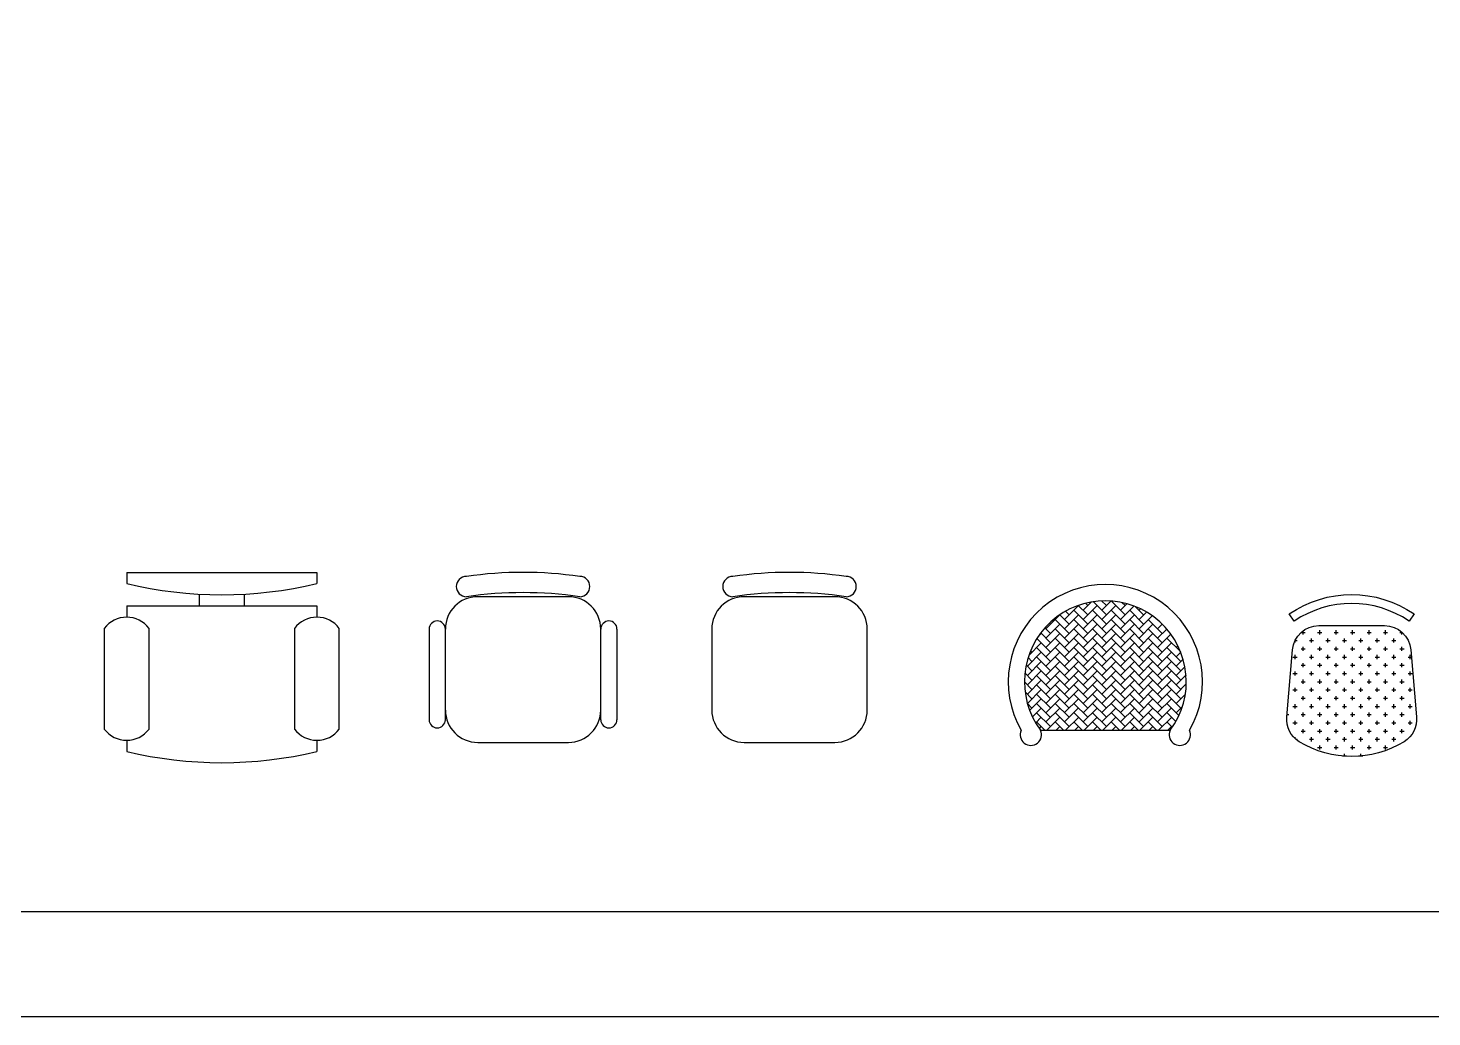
# Model space of a CAD drawing. Header units: inches. Extents: x 3.4 to 45.9, y 14.3 to 39.1.
# Drawn here: x 5.672 to 10.007, y 14.302 to 17.355 of the extents above; entities that cross this region are included whole.
import ezdxf

# ---------------------------------------------------------------- set-up
doc = ezdxf.new("R2010")
doc.units = ezdxf.units.IN
doc.header["$MEASUREMENT"] = 0
for name, color, linetype in [('4', 4, 'Continuous'), ('8', 8, 'Continuous'), ('kadrbm', 4, 'Continuous')]:
    doc.layers.add(name, color=color, linetype=linetype)

# ---------------------------------------------------------------- blocks, each defined once
blk = doc.blocks.new('kadrbm')
at = {"layer": 'kadrbm', "color": 4}
blk.add_lwpolyline([(0, 0), (0, 24.79716181331605), (21, 24.79716181331605), (21, 0), (0, 0)], close=True, dxfattribs=at)
blk.add_lwpolyline([(20.66310160432477, 0.325668449208024), (20.66310160432477, 24.46026341759716), (0.3368983956752345, 24.46026341759716), (0.3368983956752345, 0.325668449208024), (20.66310160432477, 0.325668449208024)], dxfattribs=at)

msp = doc.modelspace()

# ---------------------------------------------------------------- hatches: boundary and pattern name
at = {"layer": '8'}
h = msp.add_hatch(dxfattribs=at)
h.set_pattern_fill('AR-HBONE', color=256, scale=0.0002, style=0)
h.set_pattern_definition([(44.99999999999999, (3.75732125754465, -1.483071909543519), (2.842170943040401e-18, 0.02873681958742129), [0.06096000000000001, -0.02032]), (135, (3.771689657522334, -1.468703509536731), (2.842170943040401e-18, 0.02873681958742129), [0.06096000000000001, -0.02032])])
h.paths.add_polyline_path([(8.798498942917181, 15.1873395909251), (9.19849894305688, 15.1873395909251, 2.000000000000226)])
h = msp.add_hatch(dxfattribs=at)
h.set_pattern_fill('CROSS', color=256, scale=0.004, style=0)
h.set_pattern_definition([(0, (2.796098282961143, -1.477460409073551), (0.0254, 0.0254), [0.0127, -0.03810000000000002]), (90, (2.802448283117233, -1.483810409084121), (-0.0254, 0.0254), [0.0127, -0.03810000000000002])])
h.paths.add_polyline_path([(9.860128850610895, 15.51067268150377, -0.3890307372447486), (9.941572190662814, 15.43600403647446), (9.959581847470222, 15.22889298269451, -0.2838044351802786), (9.920966240512175, 15.15217649273558, -0.282905802837645), (9.597308950899137, 15.15217649273558, -0.2838044351803771), (9.55869334394109, 15.22889298269451), (9.576703000748498, 15.43600403647446, -0.3890307372446403), (9.658146341033248, 15.51067268150377)])

# ---------------------------------------------------------------- linework, layer by layer
at = {"layer": '4'}
for p, q in [((5.976110291834889, 15.67484557333677), (6.563630291894047, 15.67484557333677)), ((5.976110291834889, 15.67484557333677), (5.976110291834889, 15.64028557333672)), ((6.563630291894047, 15.67484557333677), (6.563630291894047, 15.64028557333672)), ((6.200750291980771, 15.57116557333661), (6.200750291980771, 15.60795469333693)), ((5.976110291834889, 15.57116557333661), (6.563630291894047, 15.57116557333661)), ((5.976110291834889, 15.57116557333661), (5.976110291834889, 15.53660557333655)), ((6.338990291980995, 15.60719091733785), (6.338990291980995, 15.57116557333661)), ((6.563630291894047, 15.57116557333661), (6.563630291894047, 15.53660557333655)), ((7.340254590315713, 15.59983748288227), (7.060254590287773, 15.59983748288227)), ((8.163104890780492, 15.59983748288227), (7.883104890752552, 15.59983748288227)), ((5.906990291951193, 15.5020455733365), (5.906990291951193, 15.19100557333599)), ((6.045230291951416, 15.19100557333599), (6.045230291951416, 15.5020455733365)), ((6.49451029201035, 15.5020455733365), (6.49451029201035, 15.19100557333599)), ((6.632750292010574, 15.19100557333599), (6.632750292010574, 15.5020455733365)), ((6.910254590380905, 15.499837482891), (6.910254590380905, 15.21983748287762)), ((6.960254590427471, 15.21983748287762), (6.960254590427471, 15.499837482891)), ((7.440254590408845, 15.21983748287762), (7.440254590408845, 15.499837482891)), ((7.490254590455411, 15.499837482891), (7.490254590455411, 15.21983748287762)), ((7.78310489089225, 15.499837482891), (7.78310489089225, 15.249837482891)), ((8.263104890873624, 15.249837482891), (8.263104890873624, 15.499837482891)), ((8.798498942917181, 15.1873395909251), (9.19849894305688, 15.1873395909251)), ((5.976110291834889, 15.15644557333594), (5.976110291834889, 15.12188557333588)), ((6.563630291894047, 15.15644557333594), (6.563630291894047, 15.12188557333588)), ((7.060254590287773, 15.14983748288518), (7.340254590315713, 15.14983748288518)), ((7.883104890752552, 15.14983748288518), (8.163104890780492, 15.14983748288518))]:
    msp.add_line(p, q, dxfattribs=at)
for points in [[(9.951651821080564, 15.54678760238034), (9.936264057345657, 15.52429779392418, 0.309363758957129), (9.582011134065656, 15.52429779392418), (9.56662337056358, 15.54678760238034, -0.309363758957129)], [(9.920966240512175, 15.15217649273558, -0.282905802837645), (9.597308950899137, 15.15217649273558, -0.2838044351802747), (9.55869334394109, 15.22889298269451), (9.576703000748498, 15.43600403647446, -0.3890307372447043), (9.658146341033248, 15.51067268150377), (9.860128850610895, 15.51067268150377, -0.3890307372447047), (9.941572190662814, 15.43600403647446), (9.959581847470222, 15.22889298269451, -0.2838044351802787)]]:
    msp.add_lwpolyline(points, format="xyb", close=True, dxfattribs=at)
for centre, radius, start, end in [((7.025254590371592, 15.63108748288227), 0.03125, 90, 270), ((7.200254590418158, 14.44438388036082), 1.230461692981645, 81.82349559721752, 98.17650440278253), ((7.375254590231894, 15.63108748288227), 0.03125, 270, 90), ((7.848104890836371, 15.63108748288227), 0.03125, 90, 270), ((8.023104890882937, 14.44438388036082), 1.230461692981645, 81.82349559721752, 98.17650440278253), ((8.198104890929503, 15.63108748288227), 0.03125, 270, 90), ((6.269870291864468, 16.87148557334599), 1.265759999999965, 256.5803000366, 283.4196999633998), ((7.200254590418158, 14.38108748288227), 1.231250000000013, 81.82876650079274, 98.17123349920725), ((8.023104890882937, 14.38108748288227), 1.231250000000013, 81.82876650079274, 98.17123349920725), ((8.998498943103446, 15.33733959091928), 0.300000000000001, 330.0000000284907, 209.9999999715092), ((7.060254590287773, 15.499837482891), 0.1, 90, 180), ((7.340254590315713, 15.499837482891), 0.1, 0, 90), ((7.883104890752552, 15.499837482891), 0.1, 90, 180), ((8.163104890780492, 15.499837482891), 0.1, 0, 90), ((8.998498943103446, 15.33733959091928), 0.25, 323.1301023808364, 216.8698976191636), ((5.976110291834889, 15.45020557333641), 0.08640000000013676, 36.86990000773271, 143.1300999922673), ((6.563630291894047, 15.45020557333641), 0.08640000000013676, 36.86990000773271, 143.1300999922673), ((6.935254590287773, 15.499837482891), 0.025, 0, 180), ((7.465254590315713, 15.499837482891), 0.025, 0, 180), ((6.935254590287773, 15.21983748287762), 0.025, 180, 0), ((7.060254590287773, 15.249837482891), 0.1, 180, 270), ((7.340254590315713, 15.249837482891), 0.1, 270, 0), ((7.465254590315713, 15.21983748287762), 0.025, 180, 0), ((7.883104890752552, 15.249837482891), 0.1, 180, 270), ((8.163104890780492, 15.249837482891), 0.1, 270, 0), ((5.976110291834889, 15.24284557333608), 0.0864000000001399, 216.8699000077327, 323.1300999922673), ((6.563630291894047, 15.24284557333608), 0.0864000000001399, 216.8699000077327, 323.1300999922673), ((8.768595132445885, 15.17356554356679), 0.03292358223355807, 155.2686458762986, 24.73135412370144), ((9.228402753528176, 15.17356554356679), 0.03292358223355839, 155.2686458762986, 24.73135412370144), ((6.269870291864468, 16.35308557334515), 1.265759999999965, 256.5803000366, 283.4196999633998)]:
    msp.add_arc(centre, radius, start, end, dxfattribs=at)

# ---------------------------------------------------------------- block references
at = {"layer": 'kadrbm'}
msp.add_blockref('kadrbm', (3.425269612162342, 14.30245452913091), dxfattribs=at)

doc.saveas('drawing.dxf')
